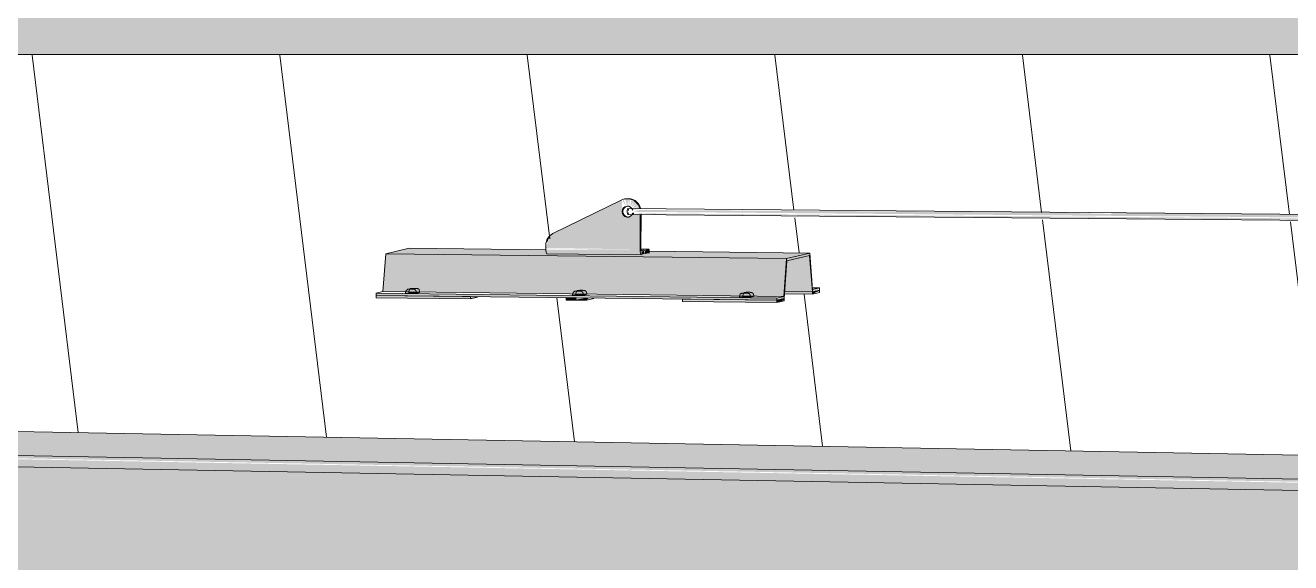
# Model space of a CAD drawing. Header units: millimetres. Extents: x -2361666 to -2009843, y -375 to 29863.
# Drawn here: x -2201847 to -2200145, y 10819 to 11543 of the extents above; entities that cross this region are included whole.
import ezdxf

# ---------------------------------------------------------------- set-up
doc = ezdxf.new("R2010")
doc.units = ezdxf.units.MM
for name, color, linetype, lineweight in [('A-GENM', 13, 'Continuous', 5), ('A-ROOF', 132, 'Continuous', 5), ('A-ROOF-PATT', 132, 'Continuous', 5), ('Q-SPCQ', 91, 'Continuous', 5), ('S-BEAM', 12, 'Continuous', 5)]:
    doc.layers.add(name, color=color, linetype=linetype, lineweight=lineweight)

# ---------------------------------------------------------------- blocks, each defined once
blk = doc.blocks.new('Static Line_Sayfa_Metal Deck_Pan Mount - Up to 15 _ pitch - Max 2 Users-1848369-SOUTH EAST - PART A')
at = {"layer": 'Q-SPCQ'}
h = blk.add_hatch(color=256, dxfattribs=at)
h.paths.add_polyline_path([(-961601.2, 11241.4), (-961601.2, 11289.3), (-961607.5, 11289.1), (-961620.2, 11284.8), (-961624.7, 11288.4), (-961625.6, 11292.1), (-961625.8, 11307.9), (-961721.8, 11260.6), (-961728.2, 11242.9), (-961708.6, 11242.7)])
h.paths.add_polyline_path([(-961603.4, 11300.4), (-961605.9, 11303.9), (-961612, 11295.7)])
h.paths.add_polyline_path([(-961611.2, 11293.9), (-961601.8, 11296.2), (-961603.4, 11300.4), (-961610.7, 11294.3)])
h.paths.add_polyline_path([(-961613.1, 11297.3), (-961605.9, 11303.9), (-961609.3, 11306.8), (-961612, 11300.1)])
h.paths.add_polyline_path([(-961613.1, 11300.8), (-961609.3, 11306.8), (-961613.1, 11308.6)])
h.paths.add_polyline_path([(-961614.6, 11298.5), (-961613.1, 11300.8), (-961613.4, 11306.8)])
h.paths.add_polyline_path([(-961616.4, 11299.3), (-961614.6, 11309), (-961617.4, 11309.5), (-961617.1, 11306.8)])
h.paths.add_polyline_path([(-961620.2, 11299.3), (-961623.5, 11308.6), (-961624.7, 11306.1), (-961623.5, 11304.3)])
h.paths.add_polyline_path([(-961618.3, 11299.5), (-961617.4, 11309.5), (-961621.7, 11309.2), (-961620.2, 11304.9)])
h = blk.add_hatch(color=256, dxfattribs=at)
h.paths.add_polyline_path([(-956091.9, 11245.2), (-956091.9, 11248.6), (-956150.7, 11249.2), (-956151.9, 11248.6), (-956226.1, 11250.5), (-960439.4, 11285), (-960417.5, 11281.8), (-956097.3, 11246.9), (-956096.1, 11248.3), (-956094.1, 11246.7), (-956094.1, 11245.2)])
h.paths.add_polyline_path([(-960417.9, 11281.8), (-960462.7, 11286.3), (-960461.5, 11285), (-960492.8, 11286.3), (-960537.3, 11286.5), (-960537.7, 11287), (-960941.8, 11290), (-960966.9, 11290.3), (-960968, 11288.9), (-961058.4, 11291.4), (-961603.4, 11294.3), (-961611, 11291.9), (-960439.4, 11282)])
h.paths.add_polyline_path([(-961609.8, 11295.1), (-961612, 11296), (-961611, 11295.2)])
h = blk.add_hatch(color=256, dxfattribs=at)
h.paths.add_polyline_path([(-958647.1, 11263.1), (-958649.5, 11264.3), (-958637, 11263.9)])
h.paths.add_polyline_path([(-956813.2, 11247.6), (-956815.6, 11248.8), (-956803.1, 11248.4)])
h.paths.add_polyline_path([(-956091.7, 11241.6), (-956094.9, 11243.3), (-956098.1, 11245.2), (-958999.7, 11269.6), (-959011.6, 11267.3), (-958889.6, 11266), (-958839.8, 11264.7), (-958549.9, 11263), (-958540.3, 11262.2), (-958300.2, 11261.3), (-958256.5, 11260.3), (-958212.8, 11259.7), (-958029.6, 11257.9), (-957121.2, 11250.1), (-956091.9, 11241.6)])
h.paths.add_polyline_path([(-959195.3, 11271.5), (-961606.1, 11289.8), (-961575, 11288.2), (-961413.8, 11287.2), (-961235.6, 11285), (-959195.3, 11269.1)])
h.paths.add_polyline_path([(-959019.8, 11266.2), (-958998.8, 11269.8), (-959195.3, 11271.3), (-959195.3, 11269.1), (-959144.3, 11267.5), (-959050.3, 11266.9), (-959020.6, 11266.2)])
for points in [[(-961408.2, 11178), (-961404.3, 11228.9), (-961943.4, 11235.3), (-961947.3, 11184.4), (-961417.5, 11178.1)], [(-961404.3, 11228.9), (-961373.9, 11236.3), (-961589.4, 11238.9), (-961591.7, 11235.8), (-961599.5, 11236.2), (-961600.4, 11234), (-961727.7, 11237.5), (-961728.2, 11240.5), (-961912.7, 11242.6), (-961943.4, 11235.3), (-961586.5, 11231.1)], [(-961600, 11234), (-961601.2, 11239.6), (-961601.2, 11241.4), (-961728.1, 11240.9), (-961726.9, 11235.5), (-961600.4, 11234)], [(-961599.5, 11238.8), (-961594.8, 11241.6), (-961601.2, 11239.4), (-961601, 11238.9)], [(-961594.8, 11235.1), (-961589.4, 11236.3), (-961589.4, 11241.2), (-961594.8, 11238.9), (-961594.8, 11235.3)], [(-961417.5, 11172.8), (-961407.8, 11175.1), (-961403.8, 11226), (-961373.6, 11233.2), (-961369.3, 11184.2), (-961360, 11187.9), (-961360, 11189.4), (-961369.4, 11189.5), (-961373.8, 11236.1), (-961404.3, 11228.9), (-961408.2, 11178), (-961417.5, 11174.3)], [(-961369.7, 11184.1), (-961373.6, 11233.2), (-961403.8, 11226), (-961407, 11184.6), (-961403.8, 11184.5)], [(-961369.7, 11181.1), (-961369.7, 11184.1), (-961407.1, 11184.1), (-961407.3, 11181.6), (-961373.6, 11181.2)], [(-961369.7, 11181.1), (-961360, 11185.6), (-961360, 11186.4), (-961369.7, 11184.1)], [(-961417.5, 11172.8), (-961417.5, 11175.8), (-961956.5, 11182.2), (-961956.5, 11179.2), (-961586.5, 11174.8)], [(-961829.6, 11174.7), (-961830.7, 11177.7), (-961956.5, 11179.2), (-961956.5, 11176.2), (-961830.7, 11174.7)], [(-961829.6, 11174.7), (-961819.9, 11177.6), (-961829.6, 11175.8)], [(-961687, 11173), (-961687, 11176), (-961700.8, 11175.8), (-961700.8, 11173.1), (-961694.9, 11173.1)], [(-961673.2, 11172.8), (-961673.2, 11175.8), (-961687, 11173.8), (-961687, 11173)], [(-961673.2, 11172.8), (-961670.1, 11175.8), (-961673.2, 11175.1)], [(-961417.5, 11175.8), (-961417.5, 11178.1), (-961586.5, 11177.8)], [(-961417.5, 11169.8), (-961417.5, 11172.8), (-961544.4, 11172.8), (-961544.4, 11171.3)], [(-961417.5, 11169.8), (-961407.8, 11172.8), (-961408.2, 11175), (-961417.5, 11172.8)]]:
    blk.add_hatch(color=256, dxfattribs=at).paths.add_polyline_path(points)
h = blk.add_hatch(color=256, dxfattribs=at)
h.paths.add_polyline_path([(-961599.5, 11233.9), (-961594.8, 11235.8), (-961596.3, 11239.6), (-961599.5, 11237.4), (-961599.5, 11235.3)])
h.paths.add_polyline_path([(-961601.2, 11241.4), (-961600.2, 11242.9), (-961601.2, 11241.6)])
for p, q in [((-961625.8, 11307.9), (-961718.6, 11262.7)), ((-961621.3, 11309.3), (-961622.4, 11309.1)), ((-961617.8, 11288.2), (-956028.8, 11240.9)), ((-956028.7, 11248.9), (-961617.7, 11296.2)), ((-961601.2, 11241.4), (-961601.2, 11288.1)), ((-961600.1, 11289.2), (-961600.2, 11241.7)), ((-961947.3, 11184.4), (-961943.4, 11235.3)), ((-961943.4, 11235.3), (-961912.2, 11242.7)), ((-961943.4, 11235.3), (-961404.3, 11228.9)), ((-961912.2, 11242.7), (-961728.1, 11240.5)), ((-961728.2, 11247.1), (-961728.2, 11242.9)), ((-961726.6, 11235.3), (-961599.6, 11233.8)), ((-961593.2, 11241.5), (-961600.2, 11241.6)), ((-961599.5, 11238.8), (-961594.8, 11240)), ((-961594.8, 11240), (-961589.4, 11241.2)), ((-961589.4, 11238.9), (-961373.2, 11236.3)), ((-961589.3, 11236.3), (-961589.3, 11241.3)), ((-961373.2, 11236.3), (-961404.3, 11228.9)), ((-961369.3, 11187.2), (-961373.2, 11236.3)), ((-961404.3, 11228.9), (-961408.2, 11178)), ((-961407.8, 11175.1), (-961403.8, 11226)), ((-961403.8, 11226), (-961373.6, 11233.2)), ((-961373.6, 11233.2), (-961369.7, 11184.1)), ((-961956.5, 11182.2), (-961947.3, 11184.4)), ((-961947.3, 11184.4), (-961408.2, 11178)), ((-961916.8, 11183.6), (-961916.8, 11182.2)), ((-961912.5, 11184.7), (-961912.5, 11183.2)), ((-961902.2, 11182.1), (-961902.2, 11183.6)), ((-961897.9, 11183.2), (-961897.9, 11184.7)), ((-961407, 11184.6), (-961369.7, 11184.1)), ((-961407, 11184.6), (-961369.7, 11184.1)), ((-961369.7, 11184.1), (-961360, 11186.4)), ((-961369.7, 11184.1), (-961360, 11186.4)), ((-961369.7, 11184.1), (-961369.7, 11181.1)), ((-961360, 11183.4), (-961369.7, 11181.1)), ((-961369.5, 11189.5), (-961360, 11189.4)), ((-961360, 11189.4), (-961369.3, 11187.2)), ((-961360, 11186.4), (-961360, 11189.4)), ((-961360, 11186.4), (-961360, 11183.4)), ((-961956.5, 11179.2), (-961956.5, 11182.2)), ((-961956.5, 11182.2), (-961417.5, 11175.8)), ((-961956.5, 11179.2), (-961417.5, 11172.8)), ((-961956.5, 11179.2), (-961829.6, 11177.7)), ((-961956.5, 11179.2), (-961956.5, 11176.2)), ((-961829.6, 11174.7), (-961956.5, 11176.2)), ((-961829.6, 11174.7), (-961829.6, 11177.7)), ((-961819.9, 11177), (-961829.6, 11174.7)), ((-961700.8, 11176.1), (-961687, 11176)), ((-961700.8, 11176.1), (-961700.8, 11173.1)), ((-961687, 11173), (-961700.8, 11173.1)), ((-961692.1, 11181), (-961692.1, 11179.5)), ((-961687.8, 11182), (-961687.8, 11180.5)), ((-961687, 11176), (-961673.2, 11175.8)), ((-961673.2, 11172.8), (-961687, 11173)), ((-961677.5, 11179.5), (-961677.5, 11181)), ((-961673.2, 11180.5), (-961673.2, 11182)), ((-961673.2, 11175.8), (-961673.2, 11172.8)), ((-961663.5, 11175.1), (-961673.2, 11172.8)), ((-961544.4, 11174.3), (-961417.5, 11172.8)), ((-961544.4, 11171.3), (-961544.4, 11174.3)), ((-961417.5, 11169.8), (-961544.4, 11171.3)), ((-961467.5, 11178.3), (-961467.5, 11176.8)), ((-961463.2, 11179.3), (-961463.2, 11177.8)), ((-961452.9, 11176.8), (-961452.9, 11178.3)), ((-961448.6, 11177.8), (-961448.6, 11179.3)), ((-961408.2, 11178), (-961417.5, 11175.8)), ((-961417.5, 11175.8), (-961417.5, 11172.8)), ((-961417.5, 11172.8), (-961407.8, 11175.1)), ((-961417.5, 11172.8), (-961407.8, 11175.1)), ((-961417.5, 11172.8), (-961417.5, 11169.8)), ((-961407.8, 11172.1), (-961417.5, 11169.8)), ((-961407.8, 11175.1), (-961407.8, 11172.1)), ((-961369.7, 11181.1), (-961407.3, 11181.6))]:
    blk.add_line(p, q, dxfattribs=at)
at = {"layer": 'Q-SPCQ', "flags": 128}
for points in [[(-961916.8, 11183.6), (-961915.9, 11186.1), (-961914.9, 11187), (-961914.3, 11187.3), (-961914, 11187.5), (-961913.7, 11187.6), (-961913.6, 11187.6)], [(-961902.2, 11183.6), (-961903, 11186.1), (-961904, 11187), (-961904.6, 11187.3), (-961905, 11187.5), (-961905.2, 11187.6), (-961905.4, 11187.6), (-961905.6, 11187.6), (-961905.7, 11187.7), (-961905.8, 11187.7), (-961905.9, 11187.7), (-961906, 11187.7), (-961906.1, 11187.7), (-961906.2, 11187.7), (-961906.3, 11187.7), (-961906.4, 11187.7), (-961906.5, 11187.7), (-961906.6, 11187.7), (-961906.7, 11187.8), (-961906.9, 11187.8), (-961907, 11187.8), (-961907.1, 11187.8), (-961907.2, 11187.8), (-961907.3, 11187.8), (-961907.4, 11187.8), (-961907.5, 11187.8), (-961907.7, 11187.8), (-961907.8, 11187.8), (-961907.9, 11187.8), (-961908.1, 11187.8), (-961908.2, 11187.8), (-961908.3, 11187.8), (-961908.5, 11187.8), (-961908.6, 11187.8), (-961908.7, 11187.8), (-961908.9, 11187.8), (-961909, 11187.8), (-961909.1, 11187.8), (-961909.3, 11187.8), (-961909.4, 11187.8), (-961909.6, 11187.8), (-961909.7, 11187.8), (-961909.8, 11187.8), (-961910, 11187.8), (-961910.1, 11187.8), (-961910.3, 11187.8), (-961910.4, 11187.8), (-961910.5, 11187.8), (-961910.7, 11187.8), (-961910.8, 11187.8), (-961910.9, 11187.8), (-961911.1, 11187.8), (-961911.2, 11187.8), (-961911.3, 11187.8), (-961911.4, 11187.8), (-961911.6, 11187.8), (-961911.7, 11187.8), (-961911.8, 11187.8), (-961911.9, 11187.8), (-961912, 11187.8), (-961912.1, 11187.8), (-961912.2, 11187.8), (-961912.3, 11187.7), (-961912.4, 11187.7), (-961912.5, 11187.7), (-961912.6, 11187.7), (-961912.7, 11187.7), (-961912.8, 11187.7), (-961912.9, 11187.7), (-961913, 11187.7), (-961913.2, 11187.7), (-961913.3, 11187.6), (-961913.4, 11187.6), (-961913.6, 11187.6), (-961913.6, 11187.6)], [(-961912.5, 11184.7), (-961911.6, 11187.1), (-961910.6, 11188), (-961910, 11188.4), (-961909.7, 11188.5), (-961909.4, 11188.6), (-961909.3, 11188.6)], [(-961897.9, 11184.7), (-961898.7, 11187.1), (-961899.7, 11188), (-961900.3, 11188.4), (-961900.7, 11188.5), (-961900.9, 11188.6), (-961901.1, 11188.6), (-961901.3, 11188.6), (-961901.4, 11188.7), (-961901.5, 11188.7), (-961901.6, 11188.7), (-961901.7, 11188.7), (-961901.8, 11188.7), (-961901.9, 11188.7), (-961902, 11188.7), (-961902.1, 11188.8), (-961902.2, 11188.8), (-961902.3, 11188.8), (-961902.4, 11188.8), (-961902.5, 11188.8), (-961902.7, 11188.8), (-961902.8, 11188.8), (-961902.9, 11188.8), (-961903, 11188.8), (-961903.1, 11188.8), (-961903.2, 11188.8), (-961903.4, 11188.8), (-961903.5, 11188.8), (-961903.6, 11188.8), (-961903.8, 11188.8), (-961903.9, 11188.8), (-961904, 11188.8), (-961904.2, 11188.8), (-961904.3, 11188.8), (-961904.4, 11188.8), (-961904.6, 11188.8), (-961904.7, 11188.8), (-961904.8, 11188.8), (-961905, 11188.8), (-961905.1, 11188.8), (-961905.3, 11188.8), (-961905.4, 11188.8), (-961905.5, 11188.8), (-961905.7, 11188.8), (-961905.8, 11188.8), (-961906, 11188.8), (-961906.1, 11188.8), (-961906.2, 11188.8), (-961906.4, 11188.8), (-961906.5, 11188.8), (-961906.6, 11188.8), (-961906.8, 11188.8), (-961906.9, 11188.8), (-961907, 11188.8), (-961907.1, 11188.8), (-961907.3, 11188.8), (-961907.4, 11188.8), (-961907.5, 11188.8), (-961907.6, 11188.8), (-961907.7, 11188.8), (-961907.8, 11188.8), (-961907.9, 11188.8), (-961908, 11188.8), (-961908.1, 11188.8), (-961908.2, 11188.8), (-961908.3, 11188.7), (-961908.4, 11188.7), (-961908.5, 11188.7), (-961908.6, 11188.7), (-961908.7, 11188.7), (-961908.9, 11188.7), (-961909, 11188.7), (-961909.1, 11188.6), (-961909.3, 11188.6), (-961909.3, 11188.6)], [(-961692.1, 11181), (-961691.3, 11183.4), (-961690.3, 11184.3), (-961689.7, 11184.7), (-961689.3, 11184.8), (-961689.1, 11184.9), (-961689, 11184.9)], [(-961677.5, 11181), (-961678.4, 11183.4), (-961679.4, 11184.3), (-961680, 11184.7), (-961680.4, 11184.8), (-961680.6, 11184.9), (-961680.8, 11184.9), (-961681, 11185), (-961681.1, 11185), (-961681.2, 11185), (-961681.3, 11185), (-961681.4, 11185), (-961681.5, 11185), (-961681.6, 11185.1), (-961681.7, 11185.1), (-961681.8, 11185.1), (-961681.9, 11185.1), (-961682, 11185.1), (-961682.1, 11185.1), (-961682.2, 11185.1), (-961682.3, 11185.1), (-961682.5, 11185.1), (-961682.6, 11185.1), (-961682.7, 11185.1), (-961682.8, 11185.1), (-961682.9, 11185.1), (-961683.1, 11185.1), (-961683.2, 11185.1), (-961683.3, 11185.1), (-961683.4, 11185.1), (-961683.6, 11185.1), (-961683.7, 11185.1), (-961683.8, 11185.1), (-961684, 11185.1), (-961684.1, 11185.2), (-961684.2, 11185.2), (-961684.4, 11185.2), (-961684.5, 11185.2), (-961684.7, 11185.2), (-961684.8, 11185.2), (-961684.9, 11185.2), (-961685.1, 11185.2), (-961685.2, 11185.2), (-961685.4, 11185.2), (-961685.5, 11185.2), (-961685.6, 11185.2), (-961685.8, 11185.1), (-961685.9, 11185.1), (-961686, 11185.1), (-961686.2, 11185.1), (-961686.3, 11185.1), (-961686.4, 11185.1), (-961686.6, 11185.1), (-961686.7, 11185.1), (-961686.8, 11185.1), (-961686.9, 11185.1), (-961687.1, 11185.1), (-961687.2, 11185.1), (-961687.3, 11185.1), (-961687.4, 11185.1), (-961687.5, 11185.1), (-961687.6, 11185.1), (-961687.7, 11185.1), (-961687.8, 11185.1), (-961687.9, 11185.1), (-961688, 11185.1), (-961688.1, 11185), (-961688.2, 11185), (-961688.3, 11185), (-961688.4, 11185), (-961688.5, 11185), (-961688.7, 11185), (-961688.8, 11185), (-961689, 11184.9), (-961689, 11184.9)], [(-961687.8, 11182), (-961687, 11184.4), (-961686, 11185.4), (-961685.4, 11185.7), (-961685, 11185.8), (-961684.8, 11185.9), (-961684.7, 11185.9)], [(-961673.2, 11182), (-961674.1, 11184.4), (-961675.1, 11185.4), (-961675.7, 11185.7), (-961676.1, 11185.8), (-961676.3, 11185.9), (-961676.5, 11186), (-961676.7, 11186), (-961676.8, 11186), (-961676.9, 11186), (-961677, 11186), (-961677.1, 11186.1), (-961677.2, 11186.1), (-961677.3, 11186.1), (-961677.4, 11186.1), (-961677.5, 11186.1), (-961677.6, 11186.1), (-961677.7, 11186.1), (-961677.8, 11186.1), (-961677.9, 11186.1), (-961678, 11186.1), (-961678.2, 11186.1), (-961678.3, 11186.1), (-961678.4, 11186.1), (-961678.5, 11186.1), (-961678.6, 11186.1), (-961678.8, 11186.1), (-961678.9, 11186.2), (-961679, 11186.2), (-961679.1, 11186.2), (-961679.3, 11186.2), (-961679.4, 11186.2), (-961679.5, 11186.2), (-961679.7, 11186.2), (-961679.8, 11186.2), (-961679.9, 11186.2), (-961680.1, 11186.2), (-961680.2, 11186.2), (-961680.4, 11186.2), (-961680.5, 11186.2), (-961680.6, 11186.2), (-961680.8, 11186.2), (-961680.9, 11186.2), (-961681.1, 11186.2), (-961681.2, 11186.2), (-961681.3, 11186.2), (-961681.5, 11186.2), (-961681.6, 11186.2), (-961681.7, 11186.2), (-961681.9, 11186.2), (-961682, 11186.2), (-961682.1, 11186.2), (-961682.3, 11186.2), (-961682.4, 11186.1), (-961682.5, 11186.1), (-961682.6, 11186.1), (-961682.8, 11186.1), (-961682.9, 11186.1), (-961683, 11186.1), (-961683.1, 11186.1), (-961683.2, 11186.1), (-961683.3, 11186.1), (-961683.4, 11186.1), (-961683.5, 11186.1), (-961683.6, 11186.1), (-961683.7, 11186.1), (-961683.8, 11186.1), (-961683.9, 11186.1), (-961684, 11186), (-961684.1, 11186), (-961684.2, 11186), (-961684.4, 11186), (-961684.5, 11186), (-961684.7, 11185.9), (-961684.7, 11185.9)], [(-961452.9, 11178.3), (-961453.8, 11180.8), (-961454.8, 11181.7), (-961455.4, 11182), (-961455.7, 11182.1), (-961456, 11182.2), (-961456.2, 11182.3), (-961456.3, 11182.3), (-961456.5, 11182.3), (-961456.6, 11182.3), (-961456.7, 11182.4), (-961456.8, 11182.4), (-961456.9, 11182.4), (-961457, 11182.4), (-961457.1, 11182.4), (-961457.2, 11182.4), (-961457.3, 11182.4), (-961457.4, 11182.4), (-961457.5, 11182.4), (-961457.6, 11182.4), (-961457.7, 11182.4), (-961457.8, 11182.4), (-961458, 11182.4), (-961458.1, 11182.5), (-961458.2, 11182.5), (-961458.3, 11182.5), (-961458.4, 11182.5), (-961458.6, 11182.5), (-961458.7, 11182.5), (-961458.8, 11182.5), (-961459, 11182.5), (-961459.1, 11182.5), (-961459.2, 11182.5), (-961459.4, 11182.5), (-961459.5, 11182.5), (-961459.6, 11182.5), (-961459.8, 11182.5), (-961459.9, 11182.5), (-961460, 11182.5), (-961460.2, 11182.5), (-961460.3, 11182.5), (-961460.5, 11182.5), (-961460.6, 11182.5), (-961460.7, 11182.5), (-961460.9, 11182.5), (-961461, 11182.5), (-961461.2, 11182.5), (-961461.3, 11182.5), (-961461.4, 11182.5), (-961461.6, 11182.5), (-961461.7, 11182.5), (-961461.8, 11182.5), (-961462, 11182.5), (-961462.1, 11182.5), (-961462.2, 11182.5), (-961462.3, 11182.5), (-961462.4, 11182.5), (-961462.6, 11182.4), (-961462.7, 11182.4), (-961462.8, 11182.4), (-961462.9, 11182.4), (-961463, 11182.4), (-961463.1, 11182.4), (-961463.2, 11182.4), (-961463.3, 11182.4), (-961463.4, 11182.4), (-961463.5, 11182.4), (-961463.6, 11182.4), (-961463.7, 11182.4), (-961463.8, 11182.4), (-961463.9, 11182.3), (-961464, 11182.3), (-961464.2, 11182.3), (-961464.4, 11182.3), (-961464.4, 11182.2)], [(-961463.2, 11179.3), (-961462.4, 11181.8), (-961461.4, 11182.7), (-961460.8, 11183), (-961460.4, 11183.2), (-961460.2, 11183.2), (-961460.1, 11183.3)], [(-961448.6, 11179.3), (-961449.5, 11181.8), (-961450.5, 11182.7), (-961451.1, 11183), (-961451.4, 11183.2), (-961451.7, 11183.2), (-961451.9, 11183.3), (-961452, 11183.3), (-961452.2, 11183.3), (-961452.3, 11183.4), (-961452.4, 11183.4), (-961452.5, 11183.4), (-961452.6, 11183.4), (-961452.7, 11183.4), (-961452.8, 11183.4), (-961452.9, 11183.4), (-961453, 11183.4), (-961453.1, 11183.4), (-961453.2, 11183.4), (-961453.3, 11183.5), (-961453.4, 11183.5), (-961453.5, 11183.5), (-961453.7, 11183.5), (-961453.8, 11183.5), (-961453.9, 11183.5), (-961454, 11183.5), (-961454.1, 11183.5), (-961454.3, 11183.5), (-961454.4, 11183.5), (-961454.5, 11183.5), (-961454.6, 11183.5), (-961454.8, 11183.5), (-961454.9, 11183.5), (-961455.1, 11183.5), (-961455.2, 11183.5), (-961455.3, 11183.5), (-961455.5, 11183.5), (-961455.6, 11183.5), (-961455.7, 11183.5), (-961455.9, 11183.5), (-961456, 11183.5), (-961456.2, 11183.5), (-961456.3, 11183.5), (-961456.4, 11183.5), (-961456.6, 11183.5), (-961456.7, 11183.5), (-961456.9, 11183.5), (-961457, 11183.5), (-961457.1, 11183.5), (-961457.3, 11183.5), (-961457.4, 11183.5), (-961457.5, 11183.5), (-961457.7, 11183.5), (-961457.8, 11183.5), (-961457.9, 11183.5), (-961458, 11183.5), (-961458.1, 11183.5), (-961458.3, 11183.5), (-961458.4, 11183.5), (-961458.5, 11183.5), (-961458.6, 11183.5), (-961458.7, 11183.4), (-961458.8, 11183.4), (-961458.9, 11183.4), (-961459, 11183.4), (-961459.1, 11183.4), (-961459.2, 11183.4), (-961459.3, 11183.4), (-961459.4, 11183.4), (-961459.5, 11183.4), (-961459.6, 11183.4), (-961459.7, 11183.3), (-961459.9, 11183.3), (-961460, 11183.3), (-961460.1, 11183.3)], [(-961467.5, 11178.3), (-961466.7, 11180.8), (-961465.7, 11181.7), (-961465.1, 11182), (-961464.7, 11182.2), (-961464.5, 11182.2), (-961464.4, 11182.2)]]:
    blk.add_lwpolyline(points, dxfattribs=at)
at = {"layer": 'Q-SPCQ'}
for centre, major_axis, ratio, start_param, end_param in [((-961618.3, 11292.1), (-4, 17), 0.975261, 4.726445, 6.497954), ((-961617.2, 11292.3), (-4, 17), 0.975261, 4.726445, 6.244882), ((-961618.3, 11292.1), (-1.73, 7.3), 0.975261, 4.735172, 7.614965), ((-961618.3, 11292.1), (-1.73, 7.3), 0.975261, 1.33178, 4.211573), ((-961617.2, 11292.3), (-1.73, 7.3), 0.975261, 0, 1.33178), ((-961617.2, 11292.3), (-1.73, 7.3), 0.975261, 1.33178, 2.902576), ((-961617.8, 11292.2), (0.05, 4), 0.214774, 6.074997, 7.907593), ((-961617.8, 11292.2), (0.05, 4), 0.214774, 1.624407, 4.242401), ((-961617.8, 11292.2), (0.05, 4), 0.214774, 5.027799, 5.813198), ((-961617.2, 11292.3), (-1.73, 7.3), 0.975261, 3.949774, 4.211573), ((-961711.1, 11246.9), (-4, 17), 0.975261, 0.214769, 1.33178), ((-961710, 11247.1), (-4, 17), 0.975261, 0.661573, 1.108378), ((-961726.5, 11243.3), (0.09, 8), 0.214774, 1.624407, 3.141593), ((-961599.5, 11241.8), (0.09, 8), 0.214774, 1.624407, 3.141593), ((-961599.5, 11241.8), (0.04, 3), 0.214774, 1.624407, 3.195204), ((-961594.3, 11241.3), (-5, 0), 0.052335, 2.924831, 4.495627), ((-961909.5, 11182.1), (-7.3, 0), 0.052335, 2.924831, 6.066423), ((-961905.2, 11183.2), (-7.3, 0), 0.052335, 6.066423, 9.208016), ((-961905.2, 11183.2), (-7.3, 0), 0.052335, 2.924831, 6.066423), ((-961909.5, 11182.1), (-7.3, 0), 0.052335, 6.066423, 9.208016), ((-961684.8, 11179.5), (-7.3, 0), 0.052335, 6.066423, 9.208016), ((-961684.8, 11179.5), (-7.3, 0), 0.052335, 2.924831, 6.066423), ((-961680.5, 11180.5), (-7.3, 0), 0.052335, 6.066423, 9.208016), ((-961680.5, 11180.5), (-7.3, 0), 0.052335, 2.924831, 6.066423), ((-961460.2, 11176.8), (-7.3, 0), 0.052335, 6.066423, 9.208016), ((-961460.2, 11176.8), (-7.3, 0), 0.052335, 2.924831, 6.066423), ((-961455.9, 11177.8), (-7.3, 0), 0.052335, 6.066423, 9.208016), ((-961455.9, 11177.8), (-7.3, 0), 0.052335, 2.924831, 6.066423)]:
    blk.add_ellipse(centre, major_axis=major_axis, ratio=ratio, start_param=start_param, end_param=end_param, dxfattribs=at)
blk = doc.blocks.new('GT01 - GT01-2642391-SOUTH EAST - PART A')
at = {"layer": 'A-GENM'}
for points in [[(-908882.2, 9979.3), (-908882.2, 10011.6), (-973251.9, 11194.8), (-973250.3, 11162.4), (-909324.2, 9987.4)], [(-908882.2, 9963.9), (-908882.2, 9975.6), (-973372.3, 11159.4), (-973372.9, 11151.7), (-973371.2, 11149.3), (-909324.2, 9972.1)], [(-908882.2, 9815.1), (-908882.2, 9963.9), (-973372.3, 11149.3), (-973312.2, 10999.3), (-909812.6, 9832.2)], [(-908882.2, 9975.6), (-908882.2, 9979.3), (-973364.6, 11164.5), (-973371.2, 11160.9), (-909324.2, 9983.7)]]:
    blk.add_hatch(color=256, dxfattribs=at).paths.add_polyline_path(points)
for p, q in [((-908882.2, 10011.6), (-973251.9, 11194.8)), ((-908882.2, 9963.9), (-973372.3, 11149.3)), ((-908882.2, 9979.3), (-973364.6, 11164.5))]:
    blk.add_line(p, q, dxfattribs=at)
blk = doc.blocks.new('Structural Framing 61 - Structural Framing 1-2879215-SOUTH EAST - PART A')
at = {"layer": 'S-BEAM'}
blk.add_hatch(color=256, dxfattribs=at).paths.add_polyline_path([(-913427.4, 11493.7), (-913427.4, 11646.4), (-914266.4, 11646.4), (-914266.4, 11582.4), (-914416.4, 11582.4), (-914416.4, 11646.4), (-918448.2, 11646.4), (-918448.2, 11582.4), (-918598.2, 11582.4), (-918598.2, 11646.4), (-922668.2, 11646.4), (-922668.2, 11582.4), (-922818.2, 11582.4), (-922818.2, 11646.4), (-926816.1, 11646.4), (-926816.1, 11582.4), (-926966.1, 11582.4), (-926966.1, 11646.4), (-930872.1, 11646.4), (-930872.1, 11582.4), (-931022.1, 11582.4), (-931022.1, 11646.4), (-934972, 11646.4), (-934972, 11582.4), (-935122, 11582.4), (-935122, 11646.4), (-940200.1, 11646.4), (-940200.1, 11582.4), (-940350.1, 11582.4), (-940350.1, 11646.4), (-945463.8, 11646.4), (-945463.8, 11582.4), (-945613.8, 11582.4), (-945613.8, 11646.4), (-950636.6, 11646.4), (-950636.6, 11582.4), (-950786.6, 11582.4), (-950786.6, 11646.4), (-955856.6, 11646.4), (-955856.6, 11582.4), (-956006.6, 11582.4), (-956006.6, 11646.4), (-961111.2, 11646.4), (-961111.2, 11582.4), (-961261.2, 11582.4), (-961261.2, 11646.4), (-966304, 11646.4), (-966304, 11582.4), (-966454, 11582.4), (-966454, 11646.4), (-971385.7, 11646.4), (-971385.7, 11582.4), (-971535.7, 11582.4), (-971535.7, 11646.4), (-972973.1, 11646.4), (-972973.1, 11503.7), (-937164.8, 11501.6), (-913475.9, 11493.7)])

msp = doc.modelspace()

# ---------------------------------------------------------------- hatches: boundary and pattern name
at = {"layer": 'A-ROOF-PATT'}
h = msp.add_hatch(dxfattribs=at)
h.set_pattern_fill('FP_99', color=256, style=0, pattern_type=2)
h.set_pattern_definition([(96.952, (-1239496.12, -226018.12), (-332.99335, 0.00123), [])])
h.paths.add_polyline_path([(-2201031.8, 11308.7), (-2201035.1, 11299.5), (-2201036.1, 11309.5), (-2201033.3, 11309)])
h.paths.add_polyline_path([(-2201027.9, 11306.8), (-2201033.2, 11299.3), (-2201030.6, 11308.1)])
h.paths.add_polyline_path([(-2201024.6, 11303.9), (-2201029.9, 11301.9), (-2201027.9, 11306.8)])
h.paths.add_polyline_path([(-2197096, 11261.8), (-2197085.7, 11262.7), (-2197093.1, 11261.9)])
h.paths.add_polyline_path([(-2196572.1, 11257.3), (-2196561.8, 11258.3), (-2196569, 11257.5)])
h.paths.add_polyline_path([(-2148300.9, 10011.6), (-2148300.9, 10681.7), (-2150303, 10704.2), (-2150302.6, 10703), (-2150325.9, 10703), (-2150331, 10687.1), (-2150332.8, 10671.3), (-2150331, 10655.4), (-2150324.3, 10638.8), (-2150256.6, 10637.2), (-2150298, 10625.8), (-2150417.6, 10625.8), (-2150429.5, 10588.3), (-2150427.2, 10588.1), (-2150429.5, 10584.6), (-2150470.2, 10574.9), (-2150519, 10575.5), (-2150516.9, 10579), (-2150503, 10584.3), (-2150500.9, 10584.8), (-2150468.9, 10591.2), (-2150457.8, 10626.9), (-2150457.8, 10628.9), (-2150458.4, 10629.7), (-2150414.8, 10639.9), (-2150403.7, 10639.9), (-2150398.6, 10656.3), (-2150396.8, 10672), (-2150398.6, 10687.9), (-2150404.1, 10704.2), (-2150432.8, 10705.8), (-2150432.8, 10707), (-2155938.4, 10771), (-2155937.9, 10769.8), (-2155961.2, 10769.8), (-2155966.4, 10753.9), (-2155968.2, 10738.1), (-2155966.4, 10722.2), (-2155959.6, 10705.6), (-2155892, 10704), (-2155933.3, 10692.6), (-2156053, 10692.6), (-2156064.8, 10655.1), (-2156062.6, 10654.9), (-2156064.8, 10651.4), (-2156105.6, 10641.7), (-2156154.4, 10642.3), (-2156152.3, 10645.8), (-2156138.4, 10651.1), (-2156136.2, 10651.6), (-2156104.2, 10658), (-2156093.2, 10693.8), (-2156093.2, 10695.8), (-2156093.7, 10696.5), (-2156050.1, 10706.7), (-2156039, 10706.7), (-2156034, 10723.1), (-2156032.2, 10738.9), (-2156035.4, 10759.4), (-2156039.5, 10771), (-2156068.2, 10772.6), (-2156069.3, 10773.8), (-2161573.8, 10837.8), (-2161573.3, 10836.6), (-2161596.6, 10836.6), (-2161601.8, 10820.7), (-2161603.6, 10804.9), (-2161601.8, 10789), (-2161595, 10772.5), (-2161527.4, 10770.9), (-2161568.7, 10759.5), (-2161688.4, 10759.4), (-2161700.2, 10721.9), (-2161697.9, 10721.8), (-2161700.2, 10718.2), (-2161740.9, 10708.6), (-2161789.8, 10709.2), (-2161787.6, 10712.7), (-2161773.8, 10717.9), (-2161771.6, 10718.5), (-2161739.6, 10724.9), (-2161728.5, 10760.6), (-2161728.6, 10762.6), (-2161729.1, 10763.4), (-2161685.5, 10773.6), (-2161674.4, 10773.6), (-2161669.3, 10789.9), (-2161667.6, 10805.7), (-2161669.3, 10821.6), (-2161674.9, 10837.8), (-2161703.6, 10839.5), (-2161703.6, 10840.7), (-2167209.2, 10904.7), (-2167208.7, 10903.5), (-2167232, 10903.5), (-2167237.2, 10887.6), (-2167238.9, 10871.8), (-2167237.2, 10855.9), (-2167230.4, 10839.3), (-2167162.8, 10837.7), (-2167204.1, 10826.3), (-2167323.8, 10826.3), (-2167335.6, 10788.8), (-2167333.3, 10788.6), (-2167335.6, 10785.1), (-2167376.3, 10775.4), (-2167425.2, 10776), (-2167423, 10779.5), (-2167409.2, 10784.8), (-2167407, 10785.3), (-2167375, 10791.7), (-2167363.9, 10827.4), (-2167363.9, 10829.5), (-2167364.5, 10830.2), (-2167320.9, 10840.4), (-2167309.8, 10840.4), (-2167304.7, 10856.8), (-2167303.3, 10875.9), (-2167304.7, 10888.5), (-2167310.2, 10904.7), (-2167339, 10906.3), (-2167339, 10907.5), (-2172844.5, 10971.5), (-2172844, 10970.3), (-2172867.4, 10970.3), (-2172872.5, 10954.4), (-2172874.3, 10938.6), (-2172872.5, 10922.7), (-2172865.7, 10906.2), (-2172798.1, 10904.6), (-2172839.5, 10893.1), (-2172959.1, 10893.1), (-2172970.9, 10855.6), (-2172968.7, 10855.4), (-2172970.9, 10851.9), (-2173011.7, 10842.2), (-2173060.5, 10842.8), (-2173058.4, 10846.3), (-2173044.5, 10851.6), (-2173042.4, 10852.1), (-2173010.4, 10858.5), (-2172999.3, 10894.3), (-2172999.3, 10896.3), (-2172999.9, 10897), (-2172956.3, 10907.2), (-2172945.2, 10907.2), (-2172940.1, 10923.6), (-2172938.3, 10939.4), (-2172940.1, 10955.3), (-2172945.6, 10971.5), (-2172974.3, 10973.1), (-2172974.3, 10974.3), (-2178479.9, 11038.3), (-2178479.4, 11037.1), (-2178502.7, 11037.1), (-2178507.9, 11021.2), (-2178509.7, 11005.5), (-2178504.8, 10979.6), (-2178501.1, 10973), (-2178433.5, 10971.4), (-2178474.8, 10960), (-2178594.5, 10960), (-2178606.3, 10922.5), (-2178604.1, 10922.3), (-2178606.3, 10918.8), (-2178647.1, 10909.1), (-2178695.9, 10909.7), (-2178693.7, 10913.2), (-2178679.9, 10918.4), (-2178677.7, 10919), (-2178645.7, 10925.4), (-2178634.7, 10961.1), (-2178634.7, 10963.1), (-2178635.2, 10963.9), (-2178591.6, 10974.1), (-2178580.5, 10974.1), (-2178575.5, 10990.4), (-2178573.7, 11006.2), (-2178575.5, 11022.1), (-2178581, 11038.3), (-2178609.7, 11040), (-2178609.7, 11041.2), (-2184115.3, 11105.2), (-2184114.8, 11104), (-2184138.1, 11104), (-2184143.3, 11088.1), (-2184145.1, 11072.3), (-2184143.3, 11056.4), (-2184136.5, 11039.8), (-2184068.9, 11038.2), (-2184110.2, 11026.8), (-2184229.9, 11026.8), (-2184241.7, 10989.3), (-2184239.4, 10989.1), (-2184241.7, 10985.6), (-2184282.4, 10975.9), (-2184331.3, 10976.5), (-2184329.1, 10980), (-2184315.3, 10985.3), (-2184313.1, 10985.8), (-2184281.1, 10992.2), (-2184270, 11028), (-2184270, 11030), (-2184270.6, 11030.7), (-2184227, 11040.9), (-2184215.9, 11040.9), (-2184210.8, 11057.3), (-2184209, 11073.1), (-2184210.8, 11089), (-2184216.4, 11105.2), (-2184245.1, 11106.8), (-2184245.1, 11108), (-2189750.7, 11172), (-2189750.2, 11170.8), (-2189774.1, 11168.8), (-2189778.6, 11154.9), (-2189780.4, 11139.1), (-2189778.6, 11123.2), (-2189771.2, 11106.7), (-2189704.3, 11105.1), (-2189745.6, 11093.6), (-2189865.3, 11093.6), (-2189877.1, 11056.1), (-2189874.8, 11056), (-2189877.1, 11052.4), (-2189917.8, 11042.8), (-2189966.6, 11043.3), (-2189964.5, 11046.8), (-2189950.7, 11052.1), (-2189948.5, 11052.6), (-2189916.5, 11059.1), (-2189905.4, 11094.8), (-2189905.4, 11096.8), (-2189906, 11097.5), (-2189862.4, 11107.7), (-2189851.3, 11107.7), (-2189846.2, 11124.1), (-2189844.4, 11139.9), (-2189846.2, 11155.8), (-2189851.7, 11172), (-2189880.4, 11173.8), (-2189880.5, 11174.9), (-2195386, 11238.9), (-2195385.5, 11237.6), (-2195408.8, 11237.6), (-2195414, 11221.7), (-2195415.1, 11199.8), (-2195414, 11190.1), (-2195407.2, 11173.5), (-2195339.6, 11171.9), (-2195388.2, 11160.6), (-2195500.6, 11160.5), (-2195512.4, 11123), (-2195510.2, 11122.8), (-2195512.4, 11119.3), (-2195553.2, 11109.6), (-2195602, 11110.2), (-2195599.9, 11113.7), (-2195586, 11119), (-2195583.9, 11119.5), (-2195551.8, 11125.9), (-2195540.8, 11161.6), (-2195540.8, 11163.6), (-2195541.3, 11164.4), (-2195497.8, 11174.6), (-2195486.6, 11174.6), (-2195480.6, 11199.8), (-2195479.8, 11206.7), (-2195481.6, 11222.6), (-2195487.1, 11238.9), (-2195515.8, 11240.5), (-2195515.8, 11241.6), (-2195688.5, 11243.7), (-2195841.3, 11244.7), (-2195868.9, 11244.4), (-2201018.8, 11285.5), (-2201018.2, 11241.6), (-2201008.1, 11239.6), (-2201008.1, 11238.9), (-2200791.8, 11236.3), (-2200787.9, 11189.5), (-2200778.7, 11187.2), (-2200778.7, 11183.4), (-2200788.4, 11181.1), (-2200826, 11181.1), (-2200826.9, 11172), (-2200836.1, 11169.8), (-2200963.1, 11169.8), (-2200963.1, 11174.3), (-2201082.2, 11175.7), (-2201082.2, 11175.1), (-2201091.9, 11172.8), (-2201119.5, 11173), (-2201119.5, 11176.1), (-2201243.6, 11175.8), (-2201249.4, 11174.7), (-2201375.2, 11177.7), (-2201375.2, 11182.2), (-2201366, 11184.4), (-2201362.1, 11235.3), (-2201330.9, 11242.7), (-2201146.9, 11242.7), (-2201146.9, 11247.1), (-2201137.3, 11262.7), (-2201044.5, 11307.9), (-2201042.2, 11286.8), (-2201037, 11284.6), (-2201031.5, 11286.8), (-2201024.7, 11289.8), (-2201036.7, 11293.1), (-2201031.8, 11295.4), (-2201029.5, 11297.3), (-2201024.6, 11303.9), (-2201018.8, 11296), (-2200993.7, 11295.5), (-2200950, 11294.8), (-2200845.5, 11294.4), (-2200609.9, 11291.4), (-2200591.2, 11292.3), (-2200417.8, 11290.3), (-2200349.3, 11289.5), (-2200295, 11289.8), (-2200286.9, 11289.2), (-2200203.9, 11288.6), (-2200142.2, 11288.1), (-2199956, 11286.5), (-2199955.8, 11285.6), (-2199911.5, 11286.3), (-2199585.2, 11283.9), (-2196965.4, 11261.7), (-2196919.6, 11261.2), (-2196782.1, 11259.8), (-2196752.2, 11259.9), (-2195509.8, 11250.9), (-2195509.4, 11252.1), (-2195378.7, 11248.2), (-2195378.1, 11248), (-2189874.4, 11184.1), (-2189874, 11185.3), (-2189743.4, 11181.7), (-2189742.8, 11181.2), (-2184239.1, 11117.2), (-2184238.6, 11118.4), (-2184108, 11114.8), (-2184107.4, 11114.4), (-2178603.7, 11050.4), (-2178603.3, 11051.6), (-2178472.7, 11048), (-2178472, 11047.5), (-2172968.3, 10983.5), (-2172967.9, 10984.8), (-2172837.3, 10981.2), (-2172836.6, 10980.7), (-2167332.9, 10916.7), (-2167332.5, 10917.9), (-2167201.9, 10914.3), (-2167201.3, 10913.9), (-2161697.6, 10849.9), (-2161697.1, 10851.1), (-2161566.6, 10847.5), (-2161565.9, 10847), (-2156062.2, 10783), (-2156061.8, 10784.2), (-2155931.2, 10780.7), (-2155930.5, 10780.2), (-2150426.8, 10716.2), (-2150426.4, 10717.4), (-2150295.8, 10713.8), (-2150295.1, 10713.3), (-2148300.9, 10689.7), (-2148300.9, 11195.3), (-2152385.8, 11215.4), (-2152386.6, 11202.2), (-2152846.1, 11202.8), (-2152846.1, 11493.7), (-2189771.2, 11503.7), (-2212391.7, 11502.2), (-2212391.7, 11189.6), (-2148742.9, 10019.7)])
h.paths.add_polyline_path([(-2150212.4, 10587.2), (-2150212.2, 10590.5), (-2150202.6, 10590.5), (-2150203.9, 10587.8), (-2150212.5, 10587.6)])
h.paths.add_polyline_path([(-2150235.8, 10572.1), (-2150284.6, 10572.7), (-2150282.4, 10577.7), (-2150233.7, 10587.7), (-2150192.8, 10585.3), (-2150195, 10581.8), (-2150223.2, 10575.1)])
h.paths.add_polyline_path([(-2150284.8, 10576.4), (-2150295.5, 10627), (-2150252.5, 10637.2), (-2150240.3, 10588.6), (-2150284.6, 10576.7)])
h.paths.add_polyline_path([(-2155847.8, 10654.5), (-2155847.6, 10657.3), (-2155838, 10657.4), (-2155839.2, 10654.6), (-2155847.6, 10654.5)])
h.paths.add_polyline_path([(-2155828.2, 10649.2), (-2155875.7, 10639), (-2155920, 10639.5), (-2155917.8, 10644.5), (-2155869, 10654.6), (-2155828.2, 10652.2)])
h.paths.add_polyline_path([(-2155920.2, 10643.3), (-2155930.9, 10693.8), (-2155887.9, 10704), (-2155875.7, 10655.5), (-2155920, 10643.5)])
h.paths.add_polyline_path([(-2161483.2, 10721.3), (-2161482.9, 10724.2), (-2161473.4, 10724.2), (-2161474.6, 10721.4), (-2161482.9, 10721.3)])
h.paths.add_polyline_path([(-2161463.5, 10716), (-2161511.1, 10705.8), (-2161555.4, 10706.4), (-2161553.1, 10711.3), (-2161504.4, 10721.4), (-2161463.5, 10719)])
h.paths.add_polyline_path([(-2161555.6, 10710.1), (-2161566.3, 10760.7), (-2161523.2, 10770.9), (-2161511.1, 10722.3), (-2161555.4, 10710.4)])
h.paths.add_polyline_path([(-2167118.6, 10788.1), (-2167118.3, 10791), (-2167108.7, 10791), (-2167110, 10788.3), (-2167118.3, 10788.1)])
h.paths.add_polyline_path([(-2167098.9, 10782.8), (-2167146.4, 10772.7), (-2167190.8, 10773.2), (-2167188.5, 10778.2), (-2167139.8, 10788.2), (-2167098.9, 10785.8)])
h.paths.add_polyline_path([(-2167191, 10777), (-2167201.6, 10827.5), (-2167158.6, 10837.7), (-2167146.4, 10789.1), (-2167190.8, 10777.2)])
h.paths.add_polyline_path([(-2172753.9, 10855), (-2172753.7, 10857.9), (-2172744.1, 10857.9), (-2172745.4, 10855.1), (-2172753.7, 10855)])
h.paths.add_polyline_path([(-2172734.3, 10849.7), (-2172781.8, 10839.5), (-2172826.1, 10840), (-2172823.9, 10845), (-2172775.2, 10855.1), (-2172734.3, 10852.7)])
h.paths.add_polyline_path([(-2172826.3, 10843.8), (-2172837, 10894.3), (-2172794, 10904.6), (-2172781.8, 10856), (-2172826.1, 10844)])
h.paths.add_polyline_path([(-2178389.3, 10921.8), (-2178389.1, 10924.7), (-2178379.5, 10924.7), (-2178380.7, 10921.9), (-2178389.1, 10921.8)])
h.paths.add_polyline_path([(-2178369.7, 10916.5), (-2178417.2, 10906.4), (-2178461.5, 10906.9), (-2178459.2, 10911.8), (-2178410.5, 10921.9), (-2178369.7, 10919.5)])
h.paths.add_polyline_path([(-2178461.7, 10910.6), (-2178472.4, 10961.2), (-2178429.4, 10971.4), (-2178417.2, 10922.8), (-2178461.5, 10910.9)])
h.paths.add_polyline_path([(-2184024.7, 10988.6), (-2184024.4, 10991.5), (-2184014.9, 10991.5), (-2184016.1, 10988.8), (-2184024.4, 10988.6)])
h.paths.add_polyline_path([(-2184048.1, 10973.1), (-2184096.9, 10973.7), (-2184094.6, 10978.7), (-2184045.9, 10988.8), (-2184005, 10986.3), (-2184007.2, 10982.8), (-2184035.4, 10976.1)])
h.paths.add_polyline_path([(-2184097.1, 10977.5), (-2184107.8, 11028), (-2184064.7, 11038.2), (-2184052.5, 10989.7), (-2184096.9, 10977.7)])
h.paths.add_polyline_path([(-2189660.1, 11055.5), (-2189659.8, 11058.4), (-2189650.2, 11058.4), (-2189651.5, 11055.6), (-2189659.8, 11055.5)])
h.paths.add_polyline_path([(-2189640.4, 11050.2), (-2189687.9, 11040), (-2189732.3, 11040.6), (-2189730, 11045.5), (-2189681.3, 11055.6), (-2189640.4, 11053.2)])
h.paths.add_polyline_path([(-2189732.5, 11044.3), (-2189743.1, 11094.9), (-2189700.1, 11105.1), (-2189687.9, 11056.5), (-2189732.3, 11044.6)])
h.paths.add_polyline_path([(-2195295.4, 11122.3), (-2195295.2, 11125.2), (-2195285.6, 11125.2), (-2195286.9, 11122.5), (-2195295.2, 11122.3)])
h.paths.add_polyline_path([(-2195275.8, 11117), (-2195323.3, 11106.9), (-2195367.6, 11107.4), (-2195365.4, 11112.4), (-2195316.7, 11122.4), (-2195275.8, 11120)])
h.paths.add_polyline_path([(-2195367.8, 11111.1), (-2195378.5, 11161.7), (-2195335.5, 11171.9), (-2195323.3, 11123.3), (-2195367.6, 11111.4)])
h.paths.add_polyline_path([(-2212671.1, 11162.4), (-2212669.7, 11199.8), (-2212669.7, 11503.7), (-2212713.7, 11503), (-2212672.1, 11162.4)])
h.paths.add_polyline_path([(-2212539.7, 11192.4), (-2212539.7, 11503.7), (-2212629.7, 11503), (-2212629.7, 11194)])
h.paths.add_polyline_path([(-2200926.3, 11287.7), (-2200928.2, 11289.1), (-2200928.2, 11287.9)])
h.paths.add_polyline_path([(-2201038.9, 11299.3), (-2201043.3, 11308.2), (-2201040.4, 11309.2), (-2201038.9, 11299.5)])
h.paths.add_polyline_path([(-2201037, 11299.5), (-2201038.9, 11309.3), (-2201036.1, 11309.5), (-2201036.3, 11306.8)])

# ---------------------------------------------------------------- linework, layer by layer
at = {"layer": 'A-ROOF'}
msp.add_line((-2182821.7, 11503.7), (-2212391.7, 11503.7), dxfattribs=at)

# ---------------------------------------------------------------- block references
at = {"layer": 'A-GENM'}
msp.add_blockref('GT01 - GT01-2642391-SOUTH EAST - PART A', (-1239418.7, 0), dxfattribs=at)
at = {"layer": 'Q-SPCQ'}
msp.add_blockref('Static Line_Sayfa_Metal Deck_Pan Mount - Up to 15 _ pitch - Max 2 Users-1848369-SOUTH EAST - PART A', (-1239418.7, 0), dxfattribs=at)
at = {"layer": 'S-BEAM'}
msp.add_blockref('Structural Framing 61 - Structural Framing 1-2879215-SOUTH EAST - PART A', (-1239418.7, 0), dxfattribs=at)

doc.saveas('drawing.dxf')
